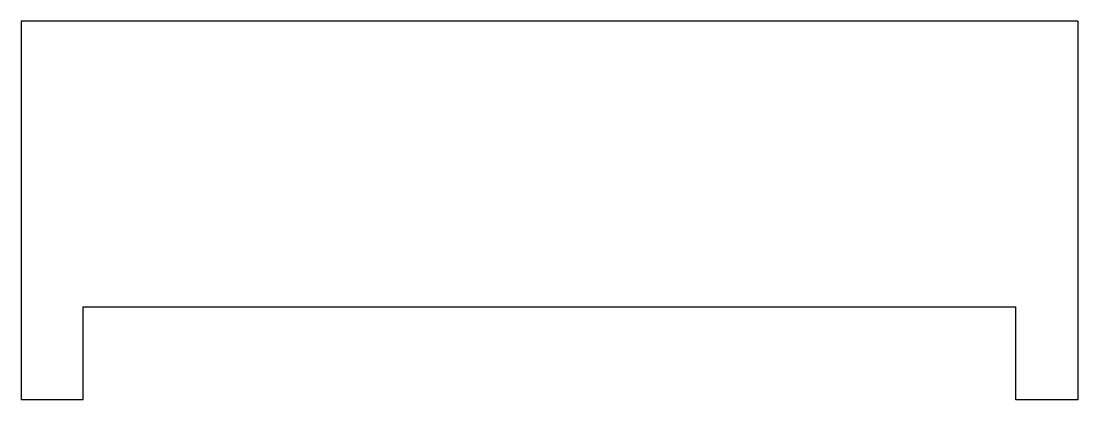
# Model space of a CAD drawing. Extents: x -85 to 85, y -31 to 30.
import ezdxf

# ---------------------------------------------------------------- set-up
doc = ezdxf.new("R2010")
doc.units = 0
doc.layers.add('MODELSKETCH_VISIBLE', color=7, linetype='CONTINUOUS')

msp = doc.modelspace()

# ---------------------------------------------------------------- linework, layer by layer
at = {"layer": 'MODELSKETCH_VISIBLE'}
for p, q in [((-85, 30.5), (-85, -30.5)), ((85, 30.5), (-85, 30.5)), ((85, 30.5), (85, -30.5)), ((-75, -15.5), (75, -15.5)), ((-75, -30.5), (-75, -15.5)), ((75, -30.5), (75, -15.5)), ((-75, -30.5), (-85, -30.5)), ((85, -30.5), (75, -30.5))]:
    msp.add_line(p, q, dxfattribs=at)

doc.saveas('drawing.dxf')
